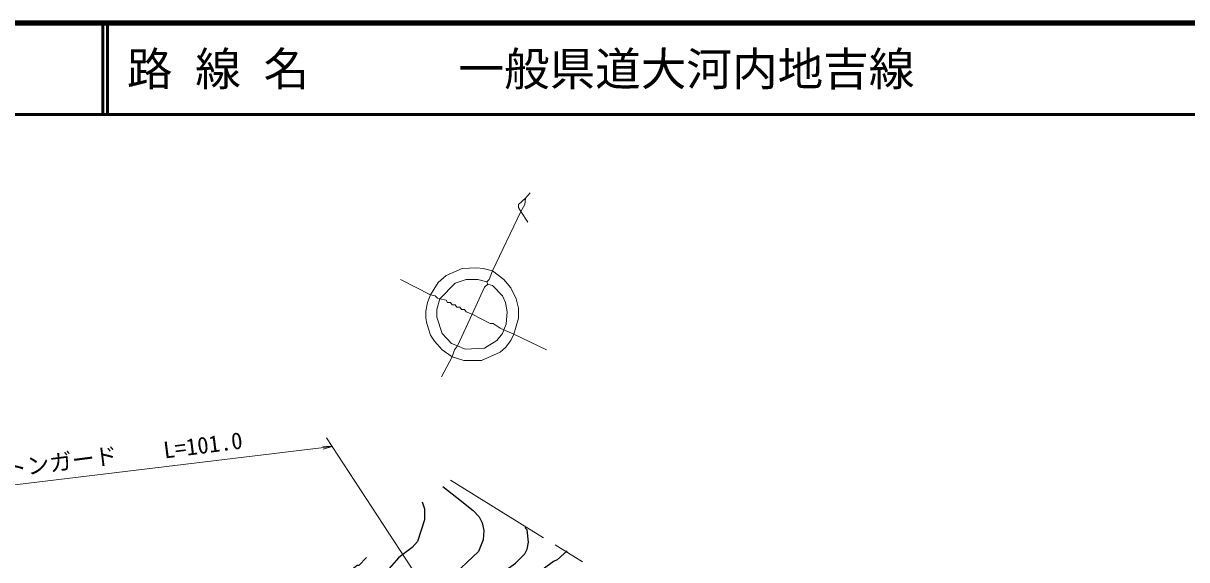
# Model space of a CAD drawing. Units: millimetres, scale not verified. Extents: x 40000 to 680000, y 20000 to 380000.
# Drawn here: x 169020 to 296596, y 321223 to 380000 of the extents above; entities that cross this region are included whole.
import ezdxf
from ezdxf.enums import TextEntityAlignment as Align

# ---------------------------------------------------------------- set-up
doc = ezdxf.new("R2010")
doc.units = ezdxf.units.MM
doc.header["$LTSCALE"] = 1000
doc.linetypes.add('CHAIN', pattern=[18.5, 12, -1.5, 3.5, -1.5])
for name, color, linetype, lineweight in [('M-BGD', 7, 'Continuous', 25), ('M-BMK', 2, 'CHAIN', 13), ('M-BMK-SRVR', 3, 'Continuous', 13), ('M-STR-HTXT', 7, 'Continuous', 13), ('M-TTL', 2, 'Continuous', 140), ('M-TTL-LINE', 7, 'Continuous', 50), ('M-TTL-TXT', 7, 'Continuous', 13)]:
    doc.layers.add(name, color=color, linetype=linetype, lineweight=lineweight)
doc.styles.add('ＭＳ ゴシック', font='')
doc.styles.get('ＭＳ ゴシック').set_extended_font_data('MS Gothic')

# ---------------------------------------------------------------- blocks, each defined once
blk = doc.blocks.new('open_arrow')
at = {"color": 0, "linetype": 'Continuous', "lineweight": -2}
blk.add_lwpolyline([(7.5, 1.25), (0, 0), (7.5, -1.25)], dxfattribs=at)

msp = doc.modelspace()

# ---------------------------------------------------------------- linework, layer by layer
at = {"layer": 'M-BGD'}
for points in [[(215037, 329241), (216561, 328055), (218339, 326616), (219017, 325939), (219355, 325261), (219525, 324415), (219440, 323399), (218932, 322129), (212582, 316117), (212243, 315440)], [(212751, 327547), (213005, 326785), (213005, 325600), (212243, 323229), (211651, 322552), (210211, 321451), (208857, 319927)], [(214360, 312477), (214783, 313154), (217831, 316879), (218847, 317895), (222996, 320859), (224012, 321875), (224266, 322383), (224435, 323145), (224266, 324499), (224097, 324669), (224097, 324838)], [(228669, 322213), (227568, 321197), (227145, 321028), (223081, 317980), (222403, 317387), (221557, 316202), (217154, 311715), (216053, 310275)], [(206655, 321451), (205809, 320605), (205639, 320605), (204708, 319843), (201999, 316371)]]:
    msp.add_lwpolyline(points, dxfattribs=at)
at = {"layer": 'M-BMK'}
msp.add_line((257550, 304171), (215618, 330097), dxfattribs=at)
at = {"layer": 'M-BMK-SRVR'}
for p, q in [((224605, 361414), (224097, 360821)), ((223589, 359382), (220456, 352862)), ((223589, 359382), (224351, 358196)), ((210381, 351931), (213683, 350238)), ((219864, 351677), (219948, 351423)), ((218255, 348121), (216646, 344650)), ((221726, 346428), (222827, 345920)), ((222827, 345920), (226383, 344226)), ((216054, 343464), (214868, 341263))]:
    msp.add_line(p, q, dxfattribs=at)
for points in [[(224097, 360821), (223335, 360144), (223335, 359805), (223589, 359382)], [(224097, 360821), (224012, 360144), (223589, 359382)], [(220456, 352862), (219440, 353116), (218763, 353201), (217154, 353116), (215376, 352354), (214530, 351592), (213683, 350238)], [(220456, 352862), (220118, 351931), (219864, 351677)], [(220456, 352862), (221726, 351931), (222488, 351000), (223081, 349814), (223335, 348798), (223335, 347698), (222827, 345920)], [(219864, 351677), (218848, 351931), (217578, 351931), (216392, 351508), (214699, 349814)], [(218255, 348121), (219610, 351084), (219948, 351423)], [(221726, 346428), (221980, 347020), (222065, 348375), (221896, 349391), (221557, 350153), (220456, 351254), (219948, 351423)], [(213683, 350238), (213344, 349391), (213175, 348460), (213175, 347698), (213260, 347105), (213683, 345835), (214106, 345158), (214953, 344226), (216054, 343464)], [(213683, 350238), (214191, 350153), (214445, 349899), (214699, 349814)], [(214699, 349814), (214360, 348629), (214360, 347782), (214953, 346004), (215969, 344904), (216646, 344650)], [(214699, 349814), (215376, 349645), (215546, 349391), (215884, 349391), (216054, 349137), (216392, 349137), (216562, 348883), (216900, 348883), (217070, 348629), (217408, 348629), (217578, 348375), (218255, 348121)], [(218255, 348121), (220202, 347105), (220541, 347105), (221303, 346597), (221726, 346428)], [(222827, 345920), (222488, 345242), (221896, 344480), (221303, 343972), (219271, 343041), (217324, 343041), (216054, 343464)], [(221726, 346428), (221557, 346004), (220964, 345242), (219610, 344396), (217493, 344311), (216646, 344650)], [(216646, 344650), (216308, 344226), (216054, 343464)]]:
    msp.add_lwpolyline(points, dxfattribs=at)
at = {"layer": 'M-STR-HTXT'}
for p, q in [((231962, 289224), (202270, 334562)), ((150364, 327272), (202879, 333632))]:
    msp.add_line(p, q, dxfattribs=at)
at = {"layer": 'M-TTL'}
msp.add_line((680000, 380000), (40000, 380000), dxfattribs=at)
at = {"layer": 'M-TTL-LINE'}
for p, q in [((177750, 380000), (177750, 370000)), ((178250, 380000), (178250, 370000)), ((40000, 370000), (680000, 370000))]:
    msp.add_line(p, q, dxfattribs=at)

# ---------------------------------------------------------------- block references
at = {"layer": 'M-STR-HTXT', "xscale": 133, "yscale": 133, "rotation": 186.9}
msp.add_blockref('open_arrow', (202879, 333632), dxfattribs=at)

# ---------------------------------------------------------------- texts
at = {"layer": 'M-STR-HTXT', "style": 'ＭＳ ゴシック'}
for s, p in [('L=101.0', (188905, 332319)), ('ストンガード', (172063, 330314))]:
    msp.add_text(s, height=1833, rotation=7.323, dxfattribs=at).set_placement(p, align=Align.BOTTOM_CENTER)
at = {"layer": 'M-TTL-TXT', "style": 'ＭＳ ゴシック'}
for s, p in [('路 線 名', (180380, 375000)), ('一般県道大河内地吉線', (216734, 375000))]:
    msp.add_text(s, height=3666, dxfattribs=at).set_placement(p, align=Align.MIDDLE_LEFT)

doc.saveas('drawing.dxf')
